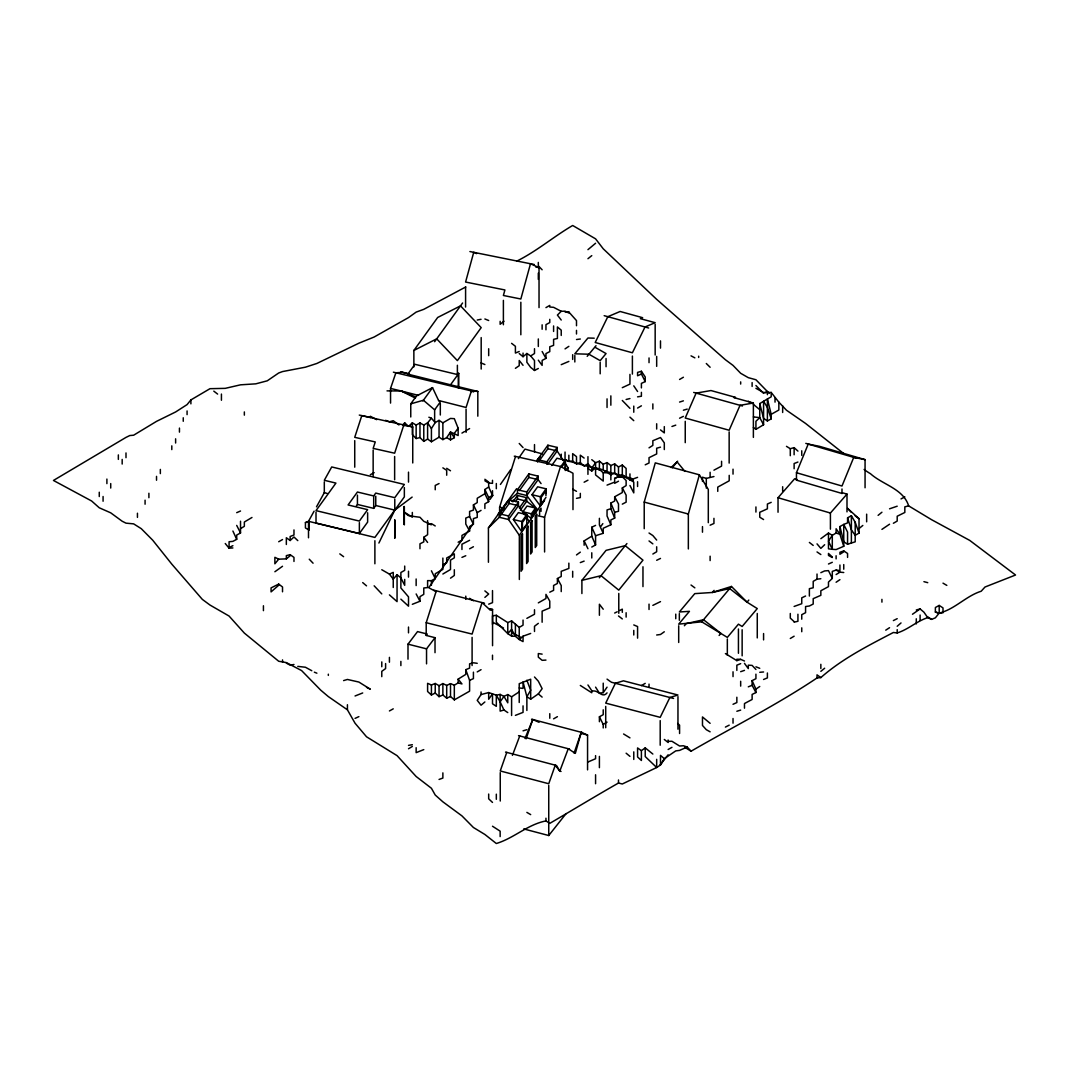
<?xml version="1.0" encoding="UTF-8"?>
<svg xmlns="http://www.w3.org/2000/svg" width="1069" height="1069" viewBox="0 0 1069 1069"><rect width="100%" height="100%" fill="white"/><g stroke="black" fill="none" stroke-linecap="round" stroke-linejoin="round"><path stroke-width="1.5" d="M190.897 403.855L190.897 399.913L209.978 388.688L225.252 388.354L240.525 384.827L255.798 383.838L267.25 380.818L278.702 372.987L282.523 371.571L305.427 367.188L316.878 363.46L358.877 343.202L374.15 337.016L408.505 317.587L416.148 312.108L423.778 309.329L465.777 286.946M404.697 579.411L404.697 585.331L400.875 577.875L397.053 574.681L393.245 579.171L389.423 574.106L381.78 569.737M435.23 422.589L439.052 420.344L439.052 437.208L431.422 441.764L431.422 428.522L435.23 422.589L431.422 418.246L427.6 422.843L427.6 439.065L423.778 441.363L419.97 437.555L416.148 438.544L416.148 425.074L412.327 422.816L408.505 426.397L404.697 422.843L402.786 424.901M446.695 475.224L446.695 470.307L442.873 467.848M442.873 439.626L442.873 422.83L450.503 418.433L454.325 418.674L458.147 428.241L458.147 435.524L450.503 432.023L446.695 437.609L442.873 439.626L439.052 437.208M484.872 508.497L484.872 503.846L488.68 501.655L488.68 497.539L484.872 489.522L488.68 486.956L488.68 483.028L484.872 480.769M507.775 712.582L503.953 710.003L500.145 701.839L503.953 696.387L507.775 694.556L511.597 696.828L511.597 715.495M519.227 702.467L519.227 683.706L530.678 679.216L530.678 699.179L538.322 693.901L542.13 688.65L538.322 681.18L534.5 676.998M549.773 718.248L549.773 713.678M607.045 485.112L614.675 482.092L614.675 478.391L618.497 476.707L622.305 476.801L626.127 480.529L626.127 485.593L622.305 487.945L622.305 492.555L614.675 496.778L614.675 501.027L610.853 503.071L610.853 508.724L614.675 518.091L610.853 519.948L610.853 524.759L603.223 528.273L603.223 533.311L595.58 535.703L591.772 527.231L595.58 525.387M622.305 612.337L622.305 609.13L619.766 610.493M626.127 617.107L626.127 612.737M633.77 634.999L633.77 630.376M637.578 638.14L637.578 626.541L633.77 624.937M698.672 357.46L698.672 356.177M740.67 659.346L736.848 660.642L736.848 659.239L740.67 659.346L744.478 661.003M744.478 708.186L744.478 703.549L752.122 699.46L752.122 694.436L755.93 692.552L755.93 689.144L752.122 680.632L755.93 678.681L755.93 674.165M753.391 427.44L755.93 429.337L763.573 424.74L759.752 417.645L759.752 403.588L767.395 398.991L771.203 414.318L771.203 418.861L767.395 420.972L767.395 398.991L771.203 396.84L771.203 392.443L763.573 392.523L755.93 388.314M582.485 732.612L581.269 732.292L575.322 753.378L568.254 748.741L518.532 735.632M644.219 528.687L644.219 502.096L655.284 462.877L699.393 474.823L708.306 489.455L708.306 522.688M688.342 548.932L688.342 514.029L699.393 474.823M499.611 513.815L499.611 507.2L515.539 456.45M544.589 551.978L544.589 517.249L560.53 466.498L572.984 473.26L572.984 509.632M435.016 652.678L435.016 637.672L426.21 635.44L426.21 622.719L436.299 590.823M477.816 416.175L477.816 391.454L471.402 390.933L466.071 407.476L438.584 400.501L432.531 387.633L416.442 395.984L410.763 403.841L410.763 416.977M390.546 403.08L390.546 388.435L395.891 372.774L402.305 372.373L409.28 374.043L407.823 374.137L414.919 364.315L457.385 374.538L458.748 373.415L458.748 388.074M526.108 738.799L532.763 719.517L581.269 732.292L587.562 735.071L587.562 769.867M574.093 753.057L581.269 732.292M506.759 752.389L500.252 770.963L548.744 783.737L555.265 765.177L556.495 765.498L559.795 771.137L561.038 771.457M512.425 755.369L519.761 735.953M524.973 738.492L532.763 719.517L539.07 722.297M846.995 511.864L846.995 494.105L842.546 492.809L841.984 493.45L796.458 480.141L796.458 472.712L808.217 444.076L819.535 446.334L865.062 459.643L865.062 487.771M378.894 543.052L394.782 510.113L404.349 496.885L404.349 487.571M308.5 537.787L308.5 521.311L314.099 511.182M316.491 506.84L324.482 492.355M190.897 399.913L187.075 404.603L175.623 411.966L156.528 421.36L133.625 435.217L129.803 435.537L125.995 437.395L53.45 480.449L91.627 501L99.27 507.788L110.722 512.839L122.173 521.231L125.995 523.155L133.625 523.863L141.255 528.661L152.72 540.206L171.802 564.138L202.348 599.402L209.978 605.041L229.073 616.051L244.347 633.089L278.702 661.257L286.345 662.593L301.605 670.584L320.7 690.133L328.33 696.587L347.425 709.816L355.055 723.232L366.52 736.782L397.053 755.636L416.148 776.508L431.422 788.267L435.23 795.029L442.873 801.83L461.955 815.888L473.42 827.5L484.872 834.461L496.323 843.508C513.855 838.256 527.605 824.493 545.952 820.925L549.773 823.371C572.65 810.048 595.366 796.178 618.497 783.029L622.305 783.991L656.673 767.515L660.495 764.976L664.303 758.669L675.755 750.892L679.577 750.398L687.22 747.017L691.028 751.226C733.067 726.893 776.709 705.005 817.023 677.96L820.845 677.586C842.198 658.731 868.309 645.596 893.377 632.487L897.198 632.955C908.383 629.441 916.828 621.102 927.745 617.655L931.553 619.379L935.375 617.829L939.197 613.072C954.63 609.45 965.908 596.034 981.195 591.224L985.003 587.015L1015.55 575.015L969.73 540.406L931.553 519.681L908.65 505.878C903.332 488.72 882.86 484.845 870.473 473.714A61.107 35.277 60 0 1 864.099 469.478M481.05 691.937L481.05 694.569L477.228 700.342L481.05 705.206L484.872 701.972M472.137 525.213L428.749 587.723L436.072 591.665M490.056 499.397L492.889 495.321M500.426 484.444L510.808 469.505M518.358 458.628L524.959 449.114L542.437 453.924M595.58 687.14L599.402 693.166L603.223 692.632L607.045 687.167M600.925 526.336L602.836 523.636M356.164 506.238L357.434 504.448L357.434 495.121M587.95 468.463L591.772 471.028L591.772 468.075L595.58 462.717L599.402 461.18L603.223 464.24L603.223 469.879L610.853 474.836L614.675 472.899L614.675 463.893L610.853 465.536L607.045 462.583L603.223 464.24M501.455 513.067L498.368 514.095L506.639 502.577L517.463 493.263L517.463 489.736L528.848 473.901L538.121 476.133L538.121 479.647L526.736 495.495L517.463 493.263M551.778 465.429L556.949 458.227L565.394 460.258L565.394 469.692M544.201 500.746L540.406 506.025L531.961 494.72L537.654 486.796L546.099 488.827L546.099 493.464M540.406 506.025L540.406 496.738L546.099 488.827M526.696 516.501L522.434 522.447L522.434 530.117L526.696 524.171M545.952 497.406L541.061 504.207L541.061 497.566L545.952 490.765L545.952 495.735M434.629 341.719L462.583 302.995M434.642 421.239L434.642 409.828L440.308 401.971L438.584 400.501M488.426 562.254L488.426 527.912L516.634 488.667M537.533 461.955L537.533 459.603L547.889 445.212L557.163 447.43L557.163 450.958L563.47 460.699M488.426 527.912L499.25 517.276L499.25 513.748L509.178 499.931L518.452 502.163L518.452 505.677L524.772 514.911M539.417 460.512L547.889 448.739L547.889 445.212M509.178 499.931L509.178 503.459L499.25 517.276L508.523 519.507L519.347 535.315L519.347 579.478M519.36 490.631L528.848 477.429L528.848 473.901M512.866 501.869L517.463 495.468L526.736 497.686L526.736 501.214L520.296 510.18M515.619 501.561L517.463 498.996L517.463 495.468M546.807 464.187L546.807 461.835L557.163 447.43M518.452 505.677L508.523 519.507L508.523 515.98L518.452 502.163M526.736 501.214L537.56 509.98L526.736 495.495L526.736 491.967L538.121 476.133M547.756 464.053L557.163 450.958M519.374 507.935L526.736 497.686M526.79 514.643L521.832 521.552L521.832 531.868L513.387 519.534L518.358 512.612L526.79 514.643L526.79 524.959M535.489 508.042L531.346 513.801L531.346 518.625L522.915 511.784L527.044 506.025L535.489 508.042L535.489 512.866M561.078 466.258L565.394 460.258M561.719 467.1L565.287 462.142L565.287 470.507M535.449 509.833L531.894 514.79L531.894 516.955L535.449 512.011M519.347 535.315L544.642 500.132M566.035 470.373L567.986 467.661L565.274 463.492M413.863 350.458L437.662 317.48L460.512 305.868L481.184 327.635L457.385 360.614L436.7 338.846L413.863 350.458L413.863 366.921M422.896 400.969L432.531 387.633M407.823 374.137L450.543 384.8L458.748 373.415M373.696 495.936L375.753 493.09L394.782 497.673L404.349 484.457L331.711 466.953L324.308 480.288L335.933 483.094L316.01 510.621L359.371 521.071L367.629 509.659L348.08 504.956L357.434 492.021L373.696 495.936L373.696 508.363L357.434 504.448M373.696 508.363L375.753 505.517L375.753 496.19M316.01 512.171L316.01 523.048L359.371 533.511L367.629 522.1L367.629 512.773M458.147 428.241L454.325 433.319L454.325 437.675L450.503 439.88L446.695 437.609M407.997 659.172L407.997 644.166L417.538 631.592L427.279 634.051L426.21 635.44M426.544 663.849L426.544 648.843L435.016 637.672M660.201 764.91L668.098 754.821M523.716 828.929L548.744 835.517L566.116 813.562M581.897 580.36L606.083 550.348L625.205 545.684L642.963 560.143L618.777 590.141L601.019 575.683L581.897 580.36L581.897 593.549M599.308 577.794L626.915 543.56M677.652 461.18L672.334 467.741M278.702 559.181L274.88 563.791L274.88 557.31L278.702 559.181L286.345 558.86L290.153 555.786L290.153 554.664L286.345 555.639L286.345 558.86M587.188 356.324L596.008 345.715M719.116 635.467L720.894 633.369L703.522 619.726L701.758 621.837L678.695 624.136L689.438 611.334L679.349 611.989L694.77 593.629L712.315 592.48L729.686 588.551L731.45 586.453L747.044 602.181L757.266 608.582L742.14 626.487L738.438 624.162L727.334 637.391L701.758 621.837L729.686 588.551L747.044 602.181L748.808 600.083M684.387 625.753L686.164 623.655L703.522 619.726M714.092 590.369L712.315 592.48L731.45 586.453M796.458 480.141L797.02 479.5L794.614 478.805L778.032 497.726L778.032 512.251M830.413 529.168L830.413 513.04L846.995 494.105M537.066 460.258L540.313 456.797M587.95 249.665L595.58 243.264M565.047 311.948L568.855 312.014L568.855 313.017L565.047 311.159L561.225 311.306L557.403 315.061L561.225 320.032M498.368 514.095L503.78 508.777M824.653 544.722L820.845 548.384L817.023 543.867M839.927 565.02L839.927 570.579L836.105 570.084L832.297 571.394L832.297 578.436L828.475 582.097L828.475 586.627L820.845 590.756L820.845 595.326L813.202 598.653L813.202 604.025L809.38 606.003L805.572 606.537L805.572 612.684L801.75 614.688L801.75 619.178M820.845 538.682L828.475 533.03L832.297 535.342L832.297 549.306L836.105 549.573L843.748 546.299L843.748 524.425L847.57 522.888L847.57 517.824L851.378 515.726L855.2 522.247L859.022 533.11L855.2 535.315L851.378 529.903L847.57 517.824M671.051 467.554L677.091 461.888L684.948 471.416M282.523 566.276L274.88 571.741M286.345 544.482L286.345 537.76L290.153 540.5L293.975 536.999L297.797 540.62M484.872 597.397L488.68 594.03L484.872 590.903M897.198 626.274L901.02 622.946M530.678 633.449L523.048 636.189L519.227 639.516L515.405 636.309L511.597 629.387L507.775 633.623L496.323 622.225L496.323 615.276L492.502 615.851L492.502 624.47M591.772 471.028L595.58 467.794L603.223 469.879M519.227 353.572L523.048 356.699L526.87 353.492L530.678 355.95L534.5 360.56L534.5 370.462L538.322 368.484M881.925 529.382L889.555 524.211M878.103 515.365L881.925 512.225M820.845 671.345L824.653 668.232M587.95 258.711L591.772 255.625M859.022 528.554L862.83 525.454M503.953 321.248L500.145 324.281L500.145 321.315M538.322 623.347L534.5 626.274L534.5 631.498M412.14 497.085L394.782 510.113L394.782 499.236M927.745 617.655L923.923 612.176L920.102 608.942L912.472 614.247M519.227 691.83L511.597 696.828M576.498 554.945L580.32 552.138M641.4 750.679L637.578 747.953L637.578 756.972L641.4 760.473L641.4 750.679L645.222 747.872L652.852 754.046M450.503 578.169L454.325 575.443L454.325 569.75M664.303 631.779L660.495 634.492L656.673 634.999M755.93 689.144L759.752 686.485M515.405 368.311L519.227 365.678L519.227 360.494L523.048 365.304M591.772 527.231L591.772 536.184L584.128 540.887L584.128 545.243M652.852 605.375L660.495 601.62M465.777 669.688L465.777 674.392L458.147 679.136L461.955 683.933L458.147 682.917L454.325 685.176L450.503 683.639L450.503 696.534L454.325 699.874L469.598 691.189L469.598 680.352L465.777 669.688L469.598 668.098L469.598 663.849L473.42 662.793L477.228 663.314M836.105 582.258L839.927 579.652M419.97 548.731L419.97 543.84L423.778 541.863L423.778 537.279L427.6 534.7L427.6 520.63M771.203 414.318L778.847 410.028L778.847 402.158L771.203 392.443M251.977 517.476L244.347 522.019L244.347 526.336L240.525 528.62M565.047 348.895L568.855 346.343M885.747 630.162L889.555 627.69M530.678 355.95L534.5 353.505L534.5 348.708M649.03 447.844L652.852 445.399L652.852 440.722L660.495 437.528L664.303 442.86L664.303 449.555M836.105 574.547L839.927 572.169L843.748 572.516M622.305 387.673L629.948 384.105L629.948 374.391M484.872 489.522L484.872 493.718L477.228 498.261L477.228 502.59L473.42 504.902L477.228 512.652L477.228 517.396L473.42 518.585L473.42 524.211L469.598 526.563L469.598 531.052L461.955 535.422L461.955 540.099L458.147 542.224M408.505 748.754L412.327 746.443M843.748 546.299L839.927 534.259L836.105 533.03L832.297 535.342L828.475 541.128L832.297 549.306L828.475 548.825L828.475 533.03M461.955 433.092L464.507 431.555M607.045 692.886C602.181 699.059 597.798 688.77 591.772 691.336L591.772 692.779L580.32 685.443M603.223 727.962L603.223 724.421L607.045 722.123M790.298 638.487L794.12 636.202M652.852 554.023L656.673 551.751L656.673 546.78M477.228 512.652L481.05 510.381M523.048 636.189L523.048 641.614L519.227 639.516L519.227 627.409L523.048 625.151L523.048 620.06M477.228 671.92L481.05 669.662M713.945 470.173L721.575 466.111L721.575 461.287M679.577 379.468L683.398 377.237M637.578 408.051L641.4 405.819M465.777 430.794L469.598 428.575M416.148 425.074L419.97 422.936L423.778 425.048L427.6 422.843L431.422 428.522M641.4 685.59L645.222 683.372M545.952 307.618L549.773 305.413L549.773 307.03L553.595 307.324L561.225 311.306M469.598 540.299L461.955 544.228L461.955 549.506M893.377 523.262L897.198 521.071L897.198 516.233L904.828 512.465L904.828 506.84L908.65 505.878M278.702 541.742L282.523 539.551M553.595 718.836L557.403 716.671M820.845 578.717L817.023 579.184L813.202 581.349L813.202 587.776L809.38 588.672L809.38 596.048M668.125 749.503L671.947 747.338M412.327 604.306L419.97 601.272L419.97 596.649L423.778 594.337L423.778 587.977L427.6 587.576L427.6 580.614L431.422 580.694L435.23 578.556L435.23 573.759L442.873 569.376L442.873 558.071M488.68 497.539L492.502 495.415L492.502 490.698M591.772 547.047L595.58 544.923L595.58 535.703M836.105 533.03L836.105 528.754L839.927 534.259L839.927 526.563L843.748 524.425L847.57 532.081L847.57 544.241L855.2 541.823L855.2 522.247M442.873 564.873L446.695 562.762L446.695 557.965L454.325 553.889L454.325 557.858L450.503 560.103L450.503 569.51L442.873 574.026M389.423 710.952L393.245 708.841M435.23 683.479L435.23 693.019L431.422 695.01L427.6 691.496L427.6 683.332L431.422 684.988L435.23 683.479L439.052 685.67L442.873 683.559L446.695 685.416L450.503 683.639M939.197 605.415L935.375 607.526L935.375 612.056L939.197 613.325L943.005 612.764L943.005 607.914L939.197 605.415L939.197 613.325M240.525 521.218L240.525 532.963L236.703 535.061L236.703 539.337L232.895 541.368L229.073 541.742L229.073 548.17L232.895 547.943M614.675 483.295L618.497 481.197M599.402 721.709L599.402 716.778L603.223 714.693L603.223 709.829M549.773 592.173L553.595 590.342L553.595 585.465L557.403 583.474L557.403 578.543L561.225 576.458L561.225 571.34L568.855 568.427L568.855 563.149M469.598 548.811L473.42 546.74M901.02 498.929L904.828 496.885M561.225 335.439L561.225 330.147L557.403 326.967L557.403 338.472L553.595 339.341L553.595 345.34L549.773 346.784L549.773 351.594L545.952 353.585L545.952 358.382L542.13 360.427L542.13 365.371L538.322 360.173M370.328 474.689L374.15 472.645M584.128 482.213L587.95 480.195M355.055 695.986L362.698 692.953M622.305 504.14L626.127 502.149L626.127 495.161L622.305 487.945M587.95 762.01L595.58 758.723L595.58 755.623M618.497 476.707L618.497 466.979L622.305 465.015L626.127 468.409L626.127 477.602L633.77 482.052L633.77 492.876L629.948 485.486M278.702 584.088L271.072 587.897L271.072 591.892L278.702 585.251L278.702 584.088L282.523 586.988L282.523 591.798M622.305 465.015L622.305 474.623L614.675 478.391M725.397 727.094L729.205 725.156M893.377 620.581L897.198 618.67M439.052 483.549L435.23 485.446L435.23 489.762M538.322 602.876L545.952 598.52L545.952 594.377L549.773 601.125L549.773 607.9L542.13 611.161L542.13 622.238M679.577 418.22L683.398 416.349M614.675 613.031L617.214 611.789M764.843 392.751L767.395 391.521L769.292 393.178M656.673 560.276L660.495 558.432M229.073 547.528L232.895 545.684M641.4 371.264L641.4 374.003L637.578 375.767L637.578 372.413L641.4 371.264L645.222 376.956L645.222 381.58L641.4 383.397L641.4 387.9M645.222 464.815L649.03 462.984L649.03 457.692L656.673 453.937L656.673 448.218L660.495 447.163M805.572 596.021L801.75 597.852L801.75 603.704L794.12 606.457M516.688 261.17C536.772 251.228 553.515 236.69 572.677 225.492L595.58 238.841L603.223 248.783L656.673 299.36L725.397 359.732L733.027 365.398L740.67 373.295L748.3 377.664L755.93 379.749L767.395 391.521L767.395 394.675M355.055 718.395L358.877 716.631M568.855 361.416L561.225 364.663M820.845 572.677L824.653 570.913L828.475 570.632L832.297 578.436M389.423 574.106L393.245 572.369L393.245 587.496M469.598 680.352L473.42 678.615L473.42 672.16M526.87 618.35L534.5 614.247L534.5 609.744M710.123 525.2L713.945 523.463L713.945 518.331M496.323 615.276L507.775 622.586L511.597 620.875L519.227 627.409M733.027 704.284L736.848 702.56L736.848 697.242M889.555 508.817L897.198 506.198M771.203 502.336L767.395 504.033L767.395 508.817L759.752 512.305L759.752 517.209L763.573 519.547M828.475 564.004L832.297 562.307M435.23 693.019L439.052 696.654L442.873 694.97L446.695 698.191L450.503 696.534M236.703 512.666L240.525 511.009M461.955 557.377L465.777 555.746M702.48 481.438L702.48 477.215L706.302 478.404L713.945 476.547M637.578 477.349L629.948 480.128L629.948 473.888M305.427 522.594L309.248 521.017L309.248 530.144L305.427 527.952L305.427 522.594L309.248 521.685M763.573 679.483L767.395 677.906L767.395 672.989M519.227 351.487L515.405 353.064L515.405 346.289L511.597 343.336M473.42 504.902L473.42 510.087L469.598 511.436L469.598 516.527L465.777 518.091L465.777 524.037L469.598 531.052M488.68 604.172L492.502 602.635L492.502 590.582M740.67 663.649L736.848 665.185L736.848 670.41M748.3 686.832L752.122 685.296L752.122 680.632M797.928 462.049L794.12 463.532L794.12 468.743M580.32 562.588L584.128 561.118M565.047 452.053L565.047 459.336L568.855 461.42L572.677 461.046L576.498 463.919L580.32 462.489L584.128 466.151L587.95 463.719L591.772 468.075M843.748 550.882L839.927 552.285L839.927 554.29L843.748 551.804L843.748 550.882L847.57 553.475L847.57 557.403M507.775 694.556L507.775 702.814L503.953 696.387L500.145 694.409L496.323 695.184L488.68 692.565L481.05 694.569M439.052 779.448L442.873 778.058L442.873 772.874M671.947 426.478L675.755 425.141M740.67 671.679L744.478 670.37M511.276 501.04L514.363 500.025M679.577 402.064L683.398 400.848M610.853 508.724L607.045 509.94L607.045 515.966L610.853 524.759M523.048 730.835L526.87 729.673M343.603 680.592L347.425 679.456L358.877 682.049L370.328 689.211L366.52 687.314M515.405 715.361L523.048 712.382L523.048 705.861M736.848 711.259L740.67 710.11M503.953 710.003L500.145 711.126L500.145 694.409M410.763 403.841L423.418 400.247L434.642 409.828M683.398 410.202L687.22 409.106M786.477 446.348L790.298 448.713L794.12 447.63L797.928 451.105M916.28 609.985L920.102 608.942M614.675 518.091L614.675 512.278L618.497 511.289L618.497 503.993L614.675 496.778M626.127 399.485L629.948 398.55M794.12 622.145L797.928 621.276L797.928 614.234M423.778 749.623L416.148 752.643L416.148 747.699M576.498 498.354L580.32 497.579L580.32 493.343M477.228 320.032L481.05 319.297M408.505 745.374L412.327 744.705M753.378 403.013L740.029 405.311L729.152 430.246L685.242 418.032L696.119 393.111L710.979 390.546L735.485 397.361L733.975 397.628L753.378 403.013L753.378 437.381M637.578 396.84L641.4 396.238L641.4 392.35M576.498 339.528L580.32 339.007M759.752 672.294L763.573 671.973M687.22 747.017L683.398 745.761L679.577 746.015L671.947 741.271L668.125 741.351M545.952 660.081L542.13 660.308L538.322 657.154L538.322 653.56L542.13 654.134M426.21 622.719L472.097 634.077L482.052 602.595L489.642 609.571L492.555 609.464L492.555 645.703M286.345 663.101L290.153 665.159L293.975 664.49M599.402 469.398L603.223 472.765L607.045 472.752M297.797 666.388L305.427 667.243L311.787 670.731M387.018 390.88L401.182 390.987L418.513 395.396M471.202 391.508L473.888 391.535L471.629 390.92M594.217 338.192L587.95 338.004L574.828 353.799L588.939 354.227L600.177 360.641L606.056 353.572L595.206 347.372M507.775 622.586L507.775 633.623L511.597 636.122L515.405 636.309L515.405 624.096M622.305 476.801L626.127 477.055M450.543 384.8L477.816 391.454M488.68 483.028L492.502 483.348L492.502 480.315M519.227 687.968L523.048 688.383L523.048 681.915L526.87 696.707L526.87 710.457M409.788 515.926L419.97 517.276L423.778 521.325L431.422 524.692L427.6 523.463M534.313 264.524L469.906 251.549M535.783 267.009L539.03 267.651L539.03 307.605M865.062 459.643L853.743 457.372L841.984 486.021L796.458 472.712M370.743 417.511L359.278 415.079M412.741 426.932L403.788 425.061L394.635 453.203L373.148 448.379L375.259 441.938L354.734 437.328L361.79 415.641L412.741 426.932L412.741 462.957M514.283 456.169L561.786 466.792M499.611 507.2L504.421 508.283M538.161 515.819L544.589 517.249M547.889 448.739L555.613 450.597M537.533 459.603L546.807 461.835M528.848 477.429L538.121 479.647L541.074 483.602M517.463 489.736L526.736 491.967M531.961 494.72L540.406 496.738M517.463 498.996L525.186 500.853M509.178 503.459L516.915 505.316M522.915 511.784L531.346 513.801M499.25 513.748L508.523 515.98M513.387 519.534L521.832 521.552M393.392 372.172L473.888 391.535M390.546 388.435L401.182 390.987L415.788 396.893M327.208 493.424L324.308 492.715L324.308 481.838M375.753 505.517L394.742 510.1L374.885 537.426L308.5 521.311M407.997 644.166L426.544 648.843M433.84 590.182L484.524 603.223M489.495 608.675L492.555 609.464M489.642 609.571L492.114 610.199M611.695 682.316L673.564 698.445M531.534 719.196L532.763 719.517M569.496 749.062L568.254 748.741L559.795 771.137L555.265 765.177L505.543 752.068M581.309 733.428L587.562 735.071M923.923 581.656L927.745 582.672M935.375 612.056L939.197 613.072M400.848 371.718L409.44 374.043M644.219 502.096L688.342 514.029M561.519 459.162L599.682 469.638M604.453 470.948L631.472 478.364L633.382 480.516M604.172 315.676L648.656 327.996M693.687 392.43L742.461 405.993M805.799 443.368L856.149 458.08M778.032 497.726L830.413 513.04M621.036 477.362L618.497 476.547L614.675 472.899M753.391 416.91L759.752 417.645L755.93 421.293L755.93 429.337M385.602 420.317L389.423 421.801L393.245 420.692L398.964 424.968M755.93 666.802L759.752 668.299M428.869 417.231L431.422 418.246M314.339 672.174L316.878 673.189M484.872 318.976L488.68 320.513M481.05 362.925L484.872 364.542M492.502 826.23L500.145 831.161L500.145 836.586M539.03 267.651L530.491 263.762L520.844 298.999L503.392 295.485L504.902 289.953L465.59 282.042L473.727 252.311L476.574 253.62M401.182 390.987L415.4 398.096M376.689 419.663L370.328 416.255M691.028 355.843L694.85 357.848M493.277 622.505L503.539 628.038M512.332 632.781L521.137 637.525M836.105 570.084L839.927 572.169M572.677 489.228L576.498 491.312M832.297 557.524L828.475 555.439L828.475 553.435L832.297 557.043M710.123 731.824L706.302 729.699L702.48 725.45L702.48 716.952L710.123 723.325M526.87 812.387L530.678 814.618M943.005 583.153L946.827 585.398M753.391 404.363L759.752 409.681M629.948 737.864L623.588 733.989M595.58 467.794L599.402 470.133L599.402 461.18M431.422 523.623L435.23 525.961M748.3 401.236L750.839 402.813M469.598 598.333L473.42 600.698M736.848 660.642L725.397 653.587M684.668 747.191L691.028 751.226M446.695 468.316L450.503 470.774M847.57 544.241L843.748 541.769L839.927 526.563M530.678 699.179L526.87 696.707L530.678 690.227L526.87 680.218M439.052 420.344L442.873 422.83M404.697 512.372L412.327 517.222L412.327 512.439M927.745 616.853L931.553 619.379M649.03 533.017L652.852 535.556L656.673 540.072M817.023 551.951L820.845 554.544M767.395 420.972L763.573 418.367L759.752 403.588M427.6 439.065L431.422 441.764M820.845 677.586L817.023 674.86L817.023 677.96M290.153 554.664L293.975 557.39L293.975 561.452M843.748 453.603L805.572 423.444L786.477 410.229L778.847 402.158M855.2 515.886L859.022 518.679L859.022 533.11M607.045 679.122L610.853 681.902M339.795 553.889L343.603 556.682M484.872 479.273L488.68 482.079M691.028 585.024L694.85 587.856M584.128 458.067L580.32 455.194L580.32 462.489M649.03 540.954L652.852 543.867M213.8 391.134L217.622 394.087M618.497 615.971L622.305 618.924M622.305 474.623L626.127 477.602M809.38 542.437L813.202 545.431M660.495 429.898L664.303 432.892L664.303 426.611M591.772 459.683L595.58 462.717L595.58 474.93L603.223 481.077L603.223 472.765M664.303 739.454L668.125 742.487L668.125 740.015M534.5 370.462L530.678 367.415L526.87 362.271L526.87 353.492M404.697 512.692L408.505 515.726M614.675 463.893L618.497 466.979M626.127 753.204L629.948 756.358M538.322 693.901L542.13 697.108M362.698 582.592L366.52 585.852M381.78 593.896L374.15 585.812M664.303 758.669L660.495 755.382L660.495 764.976M677.666 723.486L679.577 725.143L679.577 733.508M622.305 400.474L629.948 408.345M859.022 518.679L847.57 508.39L851.378 512.372M794.12 621.61L790.298 618.109L790.298 613.472M755.93 385.508L763.573 393.379M629.948 417.151L633.77 420.665M389.423 594.872L397.053 601.62L397.053 574.681M492.502 802.431L488.68 798.81L488.68 794.053M706.302 363.513L710.123 367.268M400.875 599.148L408.505 606.176L408.505 596.863L400.875 587.963L400.875 572.516L404.697 570.338L404.697 566.062M568.855 312.014L576.498 320.593L576.498 325.724M416.148 438.544L412.327 434.629L412.327 422.816M542.13 269.776L538.322 265.793L538.322 262.413M309.248 559.207L313.07 563.203M755.93 669.488L752.122 665.399L748.3 665.159L748.3 668.593L744.478 663.355M519.227 443.461L523.048 447.59M225.252 543.52L229.073 548.17M603.223 609.21L599.402 604.252L599.402 615.276M423.778 537.279L427.6 542.451M526.576 517.543L529.275 521.498M454.325 437.675L450.503 432.023L450.503 439.88M633.77 385.842L637.578 391.508M587.95 684.975L591.772 690.708M500.145 701.839L496.323 695.184L496.323 706.342L492.502 703.79L492.502 693.875L488.68 699.233L488.68 692.565M542.13 351.514L545.952 358.382M557.403 578.543L561.225 585.571L561.225 591.598M752.122 685.296L755.93 692.552M416.148 593.95L419.97 601.272M641.4 374.003L645.222 381.58M236.703 525.4L240.525 532.963M599.402 716.778L603.223 724.421M469.598 516.527L473.42 524.211M431.422 570.793L435.23 578.556M584.128 540.887L587.95 548.731M484.872 493.718L488.68 501.655M232.895 531.026L236.703 539.337M603.223 533.311L599.402 524.919L599.402 518.318M488.68 486.956L492.502 495.415M591.772 536.184L595.58 544.923M610.853 503.071L614.675 512.278M771.203 418.861L767.395 407.449L763.573 401.276L763.573 424.74M920.102 615.036L920.102 620.421M916.28 618.777L916.28 623.922M897.198 629.641L897.198 632.955M881.925 599.348L881.925 602.141M866.652 514.162L866.652 521.819M851.378 515.726L851.378 542.932M843.748 564.579L843.748 569.202M841.984 488.987L841.984 493.45M836.105 555.76L836.105 558.873M820.845 664.33L820.845 668.486M817.023 574.026L817.023 579.184M801.75 450.784L801.75 455.381M801.75 627.837L801.75 631.726M794.12 447.63L794.12 454.766M790.298 448.713L790.298 455.688M782.655 405.886L782.655 412.474M782.655 486.729L782.655 491.326M775.025 397.748L775.025 402.144M763.573 633.543L763.573 639.89M757.266 613.472L757.266 637.912M755.93 506.933L755.93 512.078M752.122 382.595L752.122 386.443M742.14 629.748L742.14 655.832M740.67 381.874L740.67 384.065M740.67 681.287L740.67 686.124M738.438 629.013L738.438 653.279M733.027 469.171L733.027 474.128M733.027 671.786L733.027 676.624M733.027 718.502L733.027 723.165M729.152 431.889L729.152 463.091M729.205 475.344L729.205 480.809L717.753 487.103L717.753 491.366M727.334 639.008L727.334 655.19M710.123 472.257L710.123 476.787M710.123 556.201L710.123 560.584M706.302 478.404L706.302 488.119M702.48 526.589L702.48 532.202M685.242 421.32L685.242 442.66M679.349 613.646L679.349 620.287M678.695 625.806L678.695 642.469M677.96 696.654L677.96 729.192M675.755 614.127L675.755 618.737M660.495 340.891L660.495 348.12M660.201 720.613L660.201 745.227M656.673 356.405L656.673 366.36M656.673 423.765L656.673 429.03M656.673 759.324L656.673 767.515L645.222 756.545L645.222 747.872M655.163 324.295L655.163 355.015M652.852 403.908L652.852 408.999M649.03 357.941L649.03 362.672M649.03 604.119L649.03 609.49M649.03 684.107L649.03 686.458M642.963 566.757L642.963 586.614M637.578 481.745L637.578 486.502M633.77 406.086L633.77 412.246M633.77 751.854L633.77 759.444M632.394 356.057L632.394 374.083M618.777 593.455L618.777 613.312M618.497 779.982L618.497 783.029M610.853 395.864L610.853 405.204M610.853 465.536L610.853 479.887M607.045 398.857L607.045 407.489M607.045 462.583L607.045 471.87M606.056 358.503L606.056 366.72M605.709 706.409L605.709 727.735M603.223 683.158L603.223 692.632M600.177 362.284L600.177 373.803M599.402 756.411L599.402 767.662M595.58 774.771L595.58 783.711M591.772 552.78L591.772 557.991M587.95 456.663L587.95 474.369M576.498 330.361L576.498 333.996M576.498 463.919L576.498 456.65L572.677 453.67L572.677 461.046M574.828 355.429L574.828 361.977M572.677 354.708L572.677 359.451M572.677 571.287L572.677 577.18M568.855 455.207L568.855 461.42M567.986 467.661L567.986 470.935M561.225 454.138L561.225 457.438M553.595 325.938L553.595 331.443M549.773 319.337L549.773 322.571L545.952 324.642L545.952 329.786M548.744 785.408L548.744 835.517M545.952 818.199L545.952 820.925M542.13 324.816L542.13 329.265M541.034 511.37L541.034 508.203L539.591 510.207L539.591 514.977M538.322 273.116L538.322 279.383M538.322 338.94L538.322 346.49M534.5 444.584L534.5 451.906M523.048 353.077L523.048 356.699M520.844 302.246L520.844 334.771M511.597 620.875L511.597 636.122M503.392 300.362L503.392 324.749M500.252 772.633L500.252 801.028M496.323 483.509L496.323 488.72M496.323 794.173L496.323 799.305M492.502 655.177L492.502 659.573M488.68 348.748L488.68 355.67M481.184 337.577L481.184 369.046M472.097 637.378L472.097 665.519M466.071 409.133L466.071 432.37M465.777 596.155L465.777 599.375M465.59 287.04L465.59 307.057M458.28 373.295L458.28 387.967M458.147 679.136L458.147 682.917M457.385 365.264L457.385 374.538M454.325 685.176L454.325 699.874M446.695 685.416L446.695 698.191M442.873 683.559L442.873 694.97M440.308 403.601L440.308 415.013M439.052 685.67L439.052 696.654M431.422 580.694L431.422 585.318M431.422 684.988L431.422 695.01M423.778 425.048L423.778 441.363M419.97 422.936L419.97 437.555M416.148 578.984L416.148 585.571M408.505 472.137L408.505 482.106M408.505 571.22L408.505 577.113M408.505 627.049L408.505 632.848M404.697 422.843L404.697 425.809M404.349 506.773L404.349 524.879M400.875 661.377L400.875 665.599M394.782 519.988L394.782 538.108M394.635 456.516L394.635 479.74M394.742 519.975L394.742 538.095M389.423 657.368L389.423 662.219M385.602 663.568L385.602 668.579L381.78 671.345L381.78 676.65M381.78 661.911L381.78 666.749M374.885 540.727L374.885 563.777M373.148 450.036L373.148 476.574M359.371 522.634L359.371 533.511M354.734 440.642L354.734 467.18M347.425 704.725L347.425 709.816M328.33 674.178L328.33 675.408M293.975 529.93L293.975 535.008L290.153 536.491L290.153 540.5M282.523 659.894L282.523 662.099M263.428 605.762L263.428 610.653M244.347 411.926L244.347 415.146M221.43 394.06L221.43 400.247M187.075 410.95L187.075 414.638M183.253 417.765L183.253 421.28M179.445 428.081L179.445 432.13M175.623 438.811L175.623 443.02M171.802 445.853L171.802 449.595M160.35 469.411L160.35 473.607M156.528 476.373L156.528 480.235M148.898 493.263L148.898 497.686M145.077 500.172L145.077 504.207M137.447 513.227L137.447 517.383M125.995 452.935L125.995 457.679M122.173 459.429L122.173 464.053M118.352 454.913L118.352 459.389M110.722 483.562L110.722 488.052M106.9 479.059L106.9 483.629M103.078 496.497L103.078 501.241M99.27 492.221L99.27 496.537M404.242 506.546L404.042 524.238L404.242 506.546M615.383 683.265L605.709 703.135L660.201 717.339L669.875 697.482L677.96 695.024L623.454 680.819L615.383 683.265M607.82 316.691L595.206 342.494L632.394 352.783L645.008 326.994L655.163 322.678L640.344 318.669L642.616 317.693L620.127 311.48L607.82 316.691M522.5 533.979L521.057 535.997L521.057 571.26L522.5 569.242L522.5 533.979M528.073 526.242L526.616 528.26L526.616 563.523L528.073 561.506L528.073 526.242M532.081 520.67L530.625 522.674L530.625 553.983L532.081 551.965L532.081 520.67M536.705 514.216L535.262 516.233L535.262 547.528L536.705 545.511L536.705 514.216"/></g></svg>
